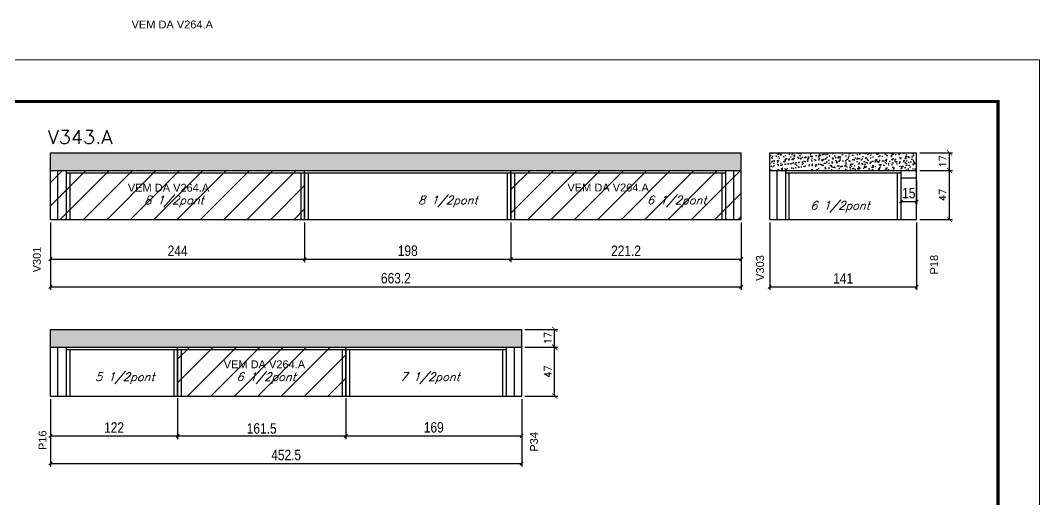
# Model space of a CAD drawing. Extents: x -3394 to 16474, y -5031 to 14397.
# Drawn here: x 9533 to 10512, y -957 to -497 of the extents above; entities that cross this region are included whole.
import ezdxf

# ---------------------------------------------------------------- set-up
doc = ezdxf.new("R2010")
doc.units = 0
doc.linetypes.add('DASHED', pattern=[0.75, 0.5, -0.25])
doc.layers.get('0').update_dxf_attribs({"linetype": 'CONTINUOUS'})
doc.layers.get('Defpoints').update_dxf_attribs({"linetype": 'CONTINUOUS'})
for name, color, linetype in [('COTA', 241, 'CONTINUOUS'), ('NOMENCLATURA', 7, 'CONTINUOUS'), ('Painéis', 200, 'CONTINUOUS'), ('SARR_2.2x7', 40, 'CONTINUOUS'), ('SARR_3.5x7', 81, 'CONTINUOUS'), ('texto', 7, 'CONTINUOUS')]:
    doc.layers.add(name, color=color, linetype=linetype)
for name, color, linetype, lineweight in [('Folhas', 255, 'CONTINUOUS', 9), ('REAPROVEITAMENTO', 251, 'CONTINUOUS', 9), ('SARRAFO DE PRESSAO', 251, 'DASHED', 9), ('Texto Seção', 7, 'CONTINUOUS', 15)]:
    doc.layers.add(name, color=color, linetype=linetype, lineweight=lineweight)
doc.styles.add('ARIAL', font='arial.ttf')
doc.styles.add('COTA TECNICA', font='techl___.ttf', dxfattribs={"height": 10})
doc.styles.add('REGUA-120', font='ROMANS.shx', dxfattribs={"height": 15})
doc.styles.add('ROMANS', font='romans.shx')
doc.dimstyles.new('Cota Paínel', dxfattribs={"dimtxt": 7, "dimasz": 5, "dimexe": 3, "dimexo": 3, "dimgap": 3, "dimtad": 1, "dimdec": 1, "dimzin": 12, "dimdsep": 46, "dimtxsty": 'ROMANS', "dimblk": 'ARCHTICK', "dimcen": 0, "dimclrd": 4, "dimclre": 4, "dimclrt": 1, "dimadec": 1, "dimazin": 3, "dimtfac": 1, "dimtdec": 1, "dimtmove": 0, "dimatfit": 3, "dimldrblk": 'OBLIQUE', "dimfxl": 1, "dimtolj": 1, "dimtzin": 12, "dimarcsym": 0})
doc.dimstyles.new('PAINEL', dxfattribs={"dimtxt": 10, "dimasz": 3, "dimexe": 3, "dimexo": 3, "dimgap": 3, "dimtad": 1, "dimdec": 1, "dimzin": 12, "dimdsep": 46, "dimtxsty": 'COTA TECNICA', "dimblk1": 'OBLIQUE', "dimblk2": 'OBLIQUE', "dimsah": 1, "dimcen": 0.9, "dimclrd": 4, "dimclre": 4, "dimclrt": 240, "dimadec": 1, "dimazin": 3, "dimtfac": 1, "dimtdec": 1, "dimtmove": 0, "dimatfit": 3, "dimfxl": 1, "dimtolj": 1, "dimtzin": 12, "dimarcsym": 0})

# ---------------------------------------------------------------- blocks, each defined once
blk = doc.blocks.new('9999999999')
at = {"layer": 'Folhas'}
blk.add_lwpolyline([(98138.98, 34190.21), (99623.98, 34190.21), (99623.98, 35240.21), (98138.98, 35240.21)], close=True, dxfattribs=at)
at = {"layer": 'Folhas', "color": 30, "const_width": 3}
blk.add_lwpolyline([(98213.98, 34230.21), (99583.98, 34230.21), (99583.98, 35200.21), (98213.98, 35200.21)], close=True, dxfattribs=at)
blk = doc.blocks.new('_Oblique')
at = {"color": 0, "linetype": 'ByBlock', "lineweight": -2}
blk.add_line((-0.5, -0.5), (0.5, 0.5), dxfattribs=at)
blk = doc.blocks.new('*D1830')
at = {"layer": 'COTA', "color": 4, "linetype": 'ByBlock', "lineweight": -2, "transparency": 16777216}
for p, q in [((9562.44, -691.18), (9562.44, -729.36)), ((9806.44, -691.18), (9806.44, -729.36)), ((9562.44, -726.36), (9806.44, -726.36))]:
    blk.add_line(p, q, dxfattribs=at)
at = {"layer": 'Defpoints', "color": 0, "linetype": 'ByBlock', "transparency": 16777216}
for p in [(9562.44, -688.18), (9806.44, -688.18), (9806.44, -726.36)]:
    blk.add_point(p, dxfattribs=at)
at = {"layer": 'COTA', "color": 4, "linetype": 'ByBlock', "lineweight": -2, "transparency": 16777216, "xscale": 3, "yscale": 3, "zscale": 3, "rotation": 180}
blk.add_blockref('_Oblique', (9562.44, -726.36), dxfattribs=at)
at = {"layer": 'COTA', "color": 4, "linetype": 'ByBlock', "lineweight": -2, "transparency": 16777216, "xscale": 3, "yscale": 3, "zscale": 3}
blk.add_blockref('_Oblique', (9806.44, -726.36), dxfattribs=at)
at = {"layer": 'COTA', "color": 240, "linetype": 'ByBlock', "transparency": 16777216, "insert": (9684.44, -718.29), "char_height": 10, "attachment_point": 5, "style": 'COTA TECNICA'}
blk.add_mtext('\\A1;244', dxfattribs=at)
blk = doc.blocks.new('*D1831')
at = {"layer": 'COTA', "color": 4, "linetype": 'ByBlock', "lineweight": -2, "transparency": 16777216}
for p, q in [((9806.44, -691.18), (9806.44, -729.36)), ((10004.44, -691.18), (10004.44, -729.36)), ((9806.44, -726.36), (10004.44, -726.36))]:
    blk.add_line(p, q, dxfattribs=at)
at = {"layer": 'Defpoints', "color": 0, "linetype": 'ByBlock', "transparency": 16777216}
for p in [(9806.44, -688.18), (10004.44, -688.18), (10004.44, -726.36)]:
    blk.add_point(p, dxfattribs=at)
at = {"layer": 'COTA', "color": 4, "linetype": 'ByBlock', "lineweight": -2, "transparency": 16777216, "xscale": 3, "yscale": 3, "zscale": 3, "rotation": 180}
blk.add_blockref('_Oblique', (9806.44, -726.36), dxfattribs=at)
at = {"layer": 'COTA', "color": 4, "linetype": 'ByBlock', "lineweight": -2, "transparency": 16777216, "xscale": 3, "yscale": 3, "zscale": 3}
blk.add_blockref('_Oblique', (10004.44, -726.36), dxfattribs=at)
at = {"layer": 'COTA', "color": 240, "linetype": 'ByBlock', "transparency": 16777216, "insert": (9905.44, -718.26), "char_height": 10, "attachment_point": 5, "style": 'COTA TECNICA'}
blk.add_mtext('\\A1;198', dxfattribs=at)
blk = doc.blocks.new('*D1832')
at = {"layer": 'COTA', "color": 4, "linetype": 'ByBlock', "lineweight": -2, "transparency": 16777216}
for p, q in [((9562.44, -691.18), (9562.44, -755.86)), ((10225.64, -691.18), (10225.64, -755.86)), ((9562.44, -752.86), (10225.64, -752.86))]:
    blk.add_line(p, q, dxfattribs=at)
at = {"layer": 'Defpoints', "color": 0, "linetype": 'ByBlock', "transparency": 16777216}
for p in [(9562.44, -688.18), (10225.64, -688.18), (10225.64, -752.86)]:
    blk.add_point(p, dxfattribs=at)
at = {"layer": 'COTA', "color": 4, "linetype": 'ByBlock', "lineweight": -2, "transparency": 16777216, "xscale": 3, "yscale": 3, "zscale": 3, "rotation": 180}
blk.add_blockref('_Oblique', (9562.44, -752.86), dxfattribs=at)
at = {"layer": 'COTA', "color": 4, "linetype": 'ByBlock', "lineweight": -2, "transparency": 16777216, "xscale": 3, "yscale": 3, "zscale": 3}
blk.add_blockref('_Oblique', (10225.64, -752.86), dxfattribs=at)
at = {"layer": 'COTA', "color": 240, "linetype": 'ByBlock', "transparency": 16777216, "insert": (9894.04, -744.64), "char_height": 10, "attachment_point": 5, "style": 'COTA TECNICA'}
blk.add_mtext('\\A1;663.2', dxfattribs=at)
blk = doc.blocks.new('*D1888')
at = {"layer": 'COTA', "color": 4, "linetype": 'ByBlock', "lineweight": -2, "transparency": 16777216}
for p, q in [((10004.44, -691.18), (10004.44, -729.36)), ((10225.64, -703.43), (10225.64, -729.36)), ((10004.44, -726.36), (10225.64, -726.36))]:
    blk.add_line(p, q, dxfattribs=at)
at = {"layer": 'Defpoints', "color": 0, "linetype": 'ByBlock', "transparency": 16777216}
for p in [(10004.44, -688.18), (10225.64, -700.43), (10225.64, -726.36)]:
    blk.add_point(p, dxfattribs=at)
at = {"layer": 'COTA', "color": 4, "linetype": 'ByBlock', "lineweight": -2, "transparency": 16777216, "xscale": 3, "yscale": 3, "zscale": 3, "rotation": 180}
blk.add_blockref('_Oblique', (10004.44, -726.36), dxfattribs=at)
at = {"layer": 'COTA', "color": 4, "linetype": 'ByBlock', "lineweight": -2, "transparency": 16777216, "xscale": 3, "yscale": 3, "zscale": 3}
blk.add_blockref('_Oblique', (10225.64, -726.36), dxfattribs=at)
at = {"layer": 'COTA', "color": 240, "linetype": 'ByBlock', "transparency": 16777216, "insert": (10115.04, -718.3), "char_height": 10, "attachment_point": 5, "style": 'COTA TECNICA'}
blk.add_mtext('\\A1;221.2', dxfattribs=at)
blk = doc.blocks.new('*D1889')
at = {"layer": 'COTA', "color": 4, "linetype": 'ByBlock', "lineweight": -2, "transparency": 16777216}
for p, q in [((10253.05, -691.18), (10253.05, -755.86)), ((10394.05, -691.18), (10394.05, -755.86)), ((10253.05, -752.86), (10394.05, -752.86))]:
    blk.add_line(p, q, dxfattribs=at)
at = {"layer": 'Defpoints', "color": 0, "linetype": 'ByBlock', "transparency": 16777216}
for p in [(10253.05, -688.18), (10394.05, -688.18), (10394.05, -752.86)]:
    blk.add_point(p, dxfattribs=at)
at = {"layer": 'COTA', "color": 4, "linetype": 'ByBlock', "lineweight": -2, "transparency": 16777216, "xscale": 3, "yscale": 3, "zscale": 3, "rotation": 180}
blk.add_blockref('_Oblique', (10253.05, -752.86), dxfattribs=at)
at = {"layer": 'COTA', "color": 4, "linetype": 'ByBlock', "lineweight": -2, "transparency": 16777216, "xscale": 3, "yscale": 3, "zscale": 3}
blk.add_blockref('_Oblique', (10394.05, -752.86), dxfattribs=at)
at = {"layer": 'COTA', "color": 240, "linetype": 'ByBlock', "transparency": 16777216, "insert": (10323.55, -744.79), "char_height": 10, "attachment_point": 5, "style": 'COTA TECNICA'}
blk.add_mtext('\\A1;141', dxfattribs=at)
blk = doc.blocks.new('_ArchTick')
at = {"color": 0, "linetype": 'ByBlock', "const_width": 0.15}
blk.add_lwpolyline([(-0.5, -0.5), (0.5, 0.5)], dxfattribs=at)
blk = doc.blocks.new('*D1835')
at = {"layer": 'COTA', "color": 4, "lineweight": -2, "transparency": 16777216}
for p, q in [((10397.05, -641.18), (10428.62, -641.18)), ((10425.62, -688.18), (10425.62, -641.18)), ((10397.05, -688.18), (10428.62, -688.18))]:
    blk.add_line(p, q, dxfattribs=at)
at = {"layer": 'Defpoints', "color": 0, "transparency": 16777216}
for p in [(10394.05, -641.18), (10425.62, -641.18), (10394.05, -688.18)]:
    blk.add_point(p, dxfattribs=at)
at = {"layer": 'COTA', "color": 4, "lineweight": -2, "transparency": 16777216, "xscale": 5, "yscale": 5, "zscale": 5}
for p, rotation in [((10425.62, -641.18), 90), ((10425.62, -688.18), 270)]:
    blk.add_blockref('_ArchTick', p, dxfattribs=dict(at, rotation=rotation))
at = {"layer": 'COTA', "color": 1, "transparency": 16777216, "insert": (10419.12, -664.68), "char_height": 7, "attachment_point": 5, "rotation": 90, "style": 'ROMANS'}
blk.add_mtext('\\A1;47', dxfattribs=at)
blk = doc.blocks.new('*D1836')
at = {"layer": 'COTA', "color": 4, "lineweight": -2, "transparency": 16777216}
for p, q in [((10397.05, -624.18), (10428.62, -624.18)), ((10425.62, -641.18), (10425.62, -624.18)), ((10397.05, -641.18), (10428.62, -641.18))]:
    blk.add_line(p, q, dxfattribs=at)
at = {"layer": 'Defpoints', "color": 0, "transparency": 16777216}
for p in [(10394.05, -624.18), (10425.62, -624.18), (10394.05, -641.18)]:
    blk.add_point(p, dxfattribs=at)
at = {"layer": 'COTA', "color": 4, "lineweight": -2, "transparency": 16777216, "xscale": 5, "yscale": 5, "zscale": 5}
for p, rotation in [((10425.62, -624.18), 90), ((10425.62, -641.18), 270)]:
    blk.add_blockref('_ArchTick', p, dxfattribs=dict(at, rotation=rotation))
at = {"layer": 'COTA', "color": 1, "transparency": 16777216, "insert": (10419.12, -632.49), "char_height": 7, "attachment_point": 5, "rotation": 90, "style": 'ROMANS'}
blk.add_mtext('\\A1;17', dxfattribs=at)
blk = doc.blocks.new('*D1881')
at = {"layer": 'COTA', "color": 4, "lineweight": -2, "transparency": 16777216}
for p, q in [((10379.05, -651.18), (10379.05, -674.06)), ((10394.05, -651.18), (10394.05, -674.06)), ((10379.05, -671.06), (10394.05, -671.06))]:
    blk.add_line(p, q, dxfattribs=at)
at = {"layer": 'Defpoints', "color": 0, "transparency": 16777216}
for p in [(10379.05, -648.18), (10394.05, -648.18), (10394.05, -671.06)]:
    blk.add_point(p, dxfattribs=at)
at = {"layer": 'COTA', "color": 4, "lineweight": -2, "transparency": 16777216, "xscale": 3, "yscale": 3, "zscale": 3, "rotation": 180}
blk.add_blockref('_Oblique', (10379.05, -671.06), dxfattribs=at)
at = {"layer": 'COTA', "color": 4, "lineweight": -2, "transparency": 16777216, "xscale": 3, "yscale": 3, "zscale": 3}
blk.add_blockref('_Oblique', (10394.05, -671.06), dxfattribs=at)
at = {"layer": 'COTA', "color": 240, "transparency": 16777216, "insert": (10386.55, -662.95), "char_height": 10, "attachment_point": 5, "style": 'COTA TECNICA'}
blk.add_mtext('\\A1;15', dxfattribs=at)
blk = doc.blocks.new('*D1813')
at = {"layer": 'COTA', "color": 4, "linetype": 'ByBlock', "lineweight": -2, "transparency": 16777216}
for p, q in [((9562.44, -860.77), (9562.44, -898.96)), ((9684.44, -860.77), (9684.44, -898.96)), ((9562.44, -895.96), (9684.44, -895.96))]:
    blk.add_line(p, q, dxfattribs=at)
at = {"layer": 'Defpoints', "color": 0, "linetype": 'ByBlock', "transparency": 16777216}
for p in [(9562.44, -857.77), (9684.44, -857.77), (9684.44, -895.96)]:
    blk.add_point(p, dxfattribs=at)
at = {"layer": 'COTA', "color": 4, "linetype": 'ByBlock', "lineweight": -2, "transparency": 16777216, "xscale": 3, "yscale": 3, "zscale": 3, "rotation": 180}
blk.add_blockref('_Oblique', (9562.44, -895.96), dxfattribs=at)
at = {"layer": 'COTA', "color": 4, "linetype": 'ByBlock', "lineweight": -2, "transparency": 16777216, "xscale": 3, "yscale": 3, "zscale": 3}
blk.add_blockref('_Oblique', (9684.44, -895.96), dxfattribs=at)
at = {"layer": 'COTA', "color": 240, "linetype": 'ByBlock', "transparency": 16777216, "insert": (9623.44, -887.9), "char_height": 10, "attachment_point": 5, "style": 'COTA TECNICA'}
blk.add_mtext('\\A1;122', dxfattribs=at)
blk = doc.blocks.new('*D1814')
at = {"layer": 'COTA', "color": 4, "linetype": 'ByBlock', "lineweight": -2, "transparency": 16777216}
for p, q in [((9845.94, -860.77), (9845.94, -898.96)), ((10014.94, -860.77), (10014.94, -898.96)), ((9845.94, -895.96), (10014.94, -895.96))]:
    blk.add_line(p, q, dxfattribs=at)
at = {"layer": 'Defpoints', "color": 0, "linetype": 'ByBlock', "transparency": 16777216}
for p in [(9845.94, -857.77), (10014.94, -857.77), (10014.94, -895.96)]:
    blk.add_point(p, dxfattribs=at)
at = {"layer": 'COTA', "color": 4, "linetype": 'ByBlock', "lineweight": -2, "transparency": 16777216, "xscale": 3, "yscale": 3, "zscale": 3, "rotation": 180}
blk.add_blockref('_Oblique', (9845.94, -895.96), dxfattribs=at)
at = {"layer": 'COTA', "color": 4, "linetype": 'ByBlock', "lineweight": -2, "transparency": 16777216, "xscale": 3, "yscale": 3, "zscale": 3}
blk.add_blockref('_Oblique', (10014.94, -895.96), dxfattribs=at)
at = {"layer": 'COTA', "color": 240, "linetype": 'ByBlock', "transparency": 16777216, "insert": (9930.44, -887.82), "char_height": 10, "attachment_point": 5, "style": 'COTA TECNICA'}
blk.add_mtext('\\A1;169', dxfattribs=at)
blk = doc.blocks.new('*D1882')
at = {"layer": 'COTA', "color": 4, "linetype": 'ByBlock', "lineweight": -2, "transparency": 16777216}
for p, q in [((9562.44, -860.77), (9562.44, -925.46)), ((10014.94, -860.77), (10014.94, -925.46)), ((9562.44, -922.46), (10014.94, -922.46))]:
    blk.add_line(p, q, dxfattribs=at)
at = {"layer": 'Defpoints', "color": 0, "linetype": 'ByBlock', "transparency": 16777216}
for p in [(9562.44, -857.77), (10014.94, -857.77), (10014.94, -922.46)]:
    blk.add_point(p, dxfattribs=at)
at = {"layer": 'COTA', "color": 4, "linetype": 'ByBlock', "lineweight": -2, "transparency": 16777216, "xscale": 3, "yscale": 3, "zscale": 3, "rotation": 180}
blk.add_blockref('_Oblique', (9562.44, -922.46), dxfattribs=at)
at = {"layer": 'COTA', "color": 4, "linetype": 'ByBlock', "lineweight": -2, "transparency": 16777216, "xscale": 3, "yscale": 3, "zscale": 3}
blk.add_blockref('_Oblique', (10014.94, -922.46), dxfattribs=at)
at = {"layer": 'COTA', "color": 240, "linetype": 'ByBlock', "transparency": 16777216, "insert": (9788.69, -914.35), "char_height": 10, "attachment_point": 5, "style": 'COTA TECNICA'}
blk.add_mtext('\\A1;452.5', dxfattribs=at)
blk = doc.blocks.new('*D1815')
at = {"layer": 'COTA', "color": 4, "lineweight": -2, "transparency": 16777216}
for p, q in [((10017.94, -810.77), (10049.52, -810.77)), ((10046.52, -857.77), (10046.52, -810.77)), ((10017.94, -857.77), (10049.52, -857.77))]:
    blk.add_line(p, q, dxfattribs=at)
at = {"layer": 'Defpoints', "color": 0, "transparency": 16777216}
for p in [(10014.94, -810.77), (10046.52, -810.77), (10014.94, -857.77)]:
    blk.add_point(p, dxfattribs=at)
at = {"layer": 'COTA', "color": 4, "lineweight": -2, "transparency": 16777216, "xscale": 5, "yscale": 5, "zscale": 5}
for p, rotation in [((10046.52, -810.77), 90), ((10046.52, -857.77), 270)]:
    blk.add_blockref('_ArchTick', p, dxfattribs=dict(at, rotation=rotation))
at = {"layer": 'COTA', "color": 1, "transparency": 16777216, "insert": (10040.02, -834.27), "char_height": 7, "attachment_point": 5, "rotation": 90, "style": 'ROMANS'}
blk.add_mtext('\\A1;47', dxfattribs=at)
blk = doc.blocks.new('*D1816')
at = {"layer": 'COTA', "color": 4, "linetype": 'Continuous', "lineweight": -2, "transparency": 16777216}
for p, q in [((10017.94, -793.77), (10049.52, -793.77)), ((10046.52, -810.77), (10046.52, -793.77))]:
    blk.add_line(p, q, dxfattribs=at)
at = {"layer": 'COTA', "color": 4, "lineweight": -2, "transparency": 16777216}
blk.add_line((10017.94, -810.77), (10049.52, -810.77), dxfattribs=at)
at = {"layer": 'Defpoints', "color": 0, "linetype": 'Continuous', "transparency": 16777216}
for p in [(10014.94, -793.77), (10046.52, -793.77), (10014.94, -810.77)]:
    blk.add_point(p, dxfattribs=at)
at = {"layer": 'COTA', "color": 4, "linetype": 'Continuous', "lineweight": -2, "transparency": 16777216, "xscale": 5, "yscale": 5, "zscale": 5}
for p, rotation in [((10046.52, -793.77), 90), ((10046.52, -810.77), 270)]:
    blk.add_blockref('_ArchTick', p, dxfattribs=dict(at, rotation=rotation))
at = {"layer": 'COTA', "color": 1, "linetype": 'Continuous', "transparency": 16777216, "insert": (10040.02, -802.08), "char_height": 7, "attachment_point": 5, "rotation": 90, "style": 'ROMANS'}
blk.add_mtext('\\A1;17', dxfattribs=at)
blk = doc.blocks.new('*D2121')
at = {"layer": 'COTA', "color": 4, "linetype": 'Continuous', "lineweight": -2, "transparency": 16777216}
for p, q in [((9684.44, -859.77), (9684.44, -897.96)), ((9845.94, -859.77), (9845.94, -897.96)), ((9684.44, -895.96), (9845.94, -895.96))]:
    blk.add_line(p, q, dxfattribs=at)
at = {"layer": 'Defpoints', "color": 0, "linetype": 'Continuous', "transparency": 16777216}
for p in [(9684.44, -857.77), (9845.94, -857.77), (9845.94, -895.96)]:
    blk.add_point(p, dxfattribs=at)
at = {"layer": 'COTA', "color": 4, "linetype": 'Continuous', "lineweight": -2, "transparency": 16777216, "xscale": 3, "yscale": 3, "zscale": 3, "rotation": 180}
blk.add_blockref('_Oblique', (9684.44, -895.96), dxfattribs=at)
at = {"layer": 'COTA', "color": 4, "linetype": 'Continuous', "lineweight": -2, "transparency": 16777216, "xscale": 3, "yscale": 3, "zscale": 3}
blk.add_blockref('_Oblique', (9845.94, -895.96), dxfattribs=at)
at = {"layer": 'COTA', "color": 240, "linetype": 'Continuous', "transparency": 16777216, "insert": (9765.19, -888.85), "char_height": 10, "attachment_point": 5, "style": 'COTA TECNICA'}
blk.add_mtext('\\A1;161.5', dxfattribs=at)

msp = doc.modelspace()

# ---------------------------------------------------------------- hatches: boundary and pattern name
at = {"layer": 'COTA', "linetype": 'Continuous'}
h = msp.add_hatch(dxfattribs=at)
h.set_pattern_fill('AR-CONC', color=256, scale=0.05)
h.paths.add_polyline_path([(9562.44, -624.18), (9562.44, -641.18), (10225.64, -641.18), (10225.64, -624.18)])
h = msp.add_hatch(dxfattribs=at)
h.set_pattern_fill('AR-CONC', color=256, scale=0.05)
h.set_pattern_definition([(50, (5857.208, -4862.023), (9.109233, -0.796954), [0.9525, -10.4775]), (355, (5857.208, -4862.023), (-1.762171, 9.552842), [0.762, -8.382029]), (100.45144, (5857.967, -4862.09), (7.347062, 8.755888), [0.8095, -8.904512]), (46.1842, (5857.208, -4859.483), (13.553952, -2.102116), [1.42875, -15.71625]), (96.63556, (5858.338, -4859.658), (11.870207, 12.371306), [1.21425, -13.35678]), (351.18415, (5857.208, -4859.483), (11.870207, 12.371306), [1.142998, -12.572987]), (21, (5858.478, -4860.118), (7.58072, -5.11326), [0.9525, -10.4775]), (326, (5858.478, -4860.118), (3.090101, 9.209398), [0.762, -8.382]), (71.45144, (5859.11, -4860.544), (10.670821, 4.096138), [0.8095, -8.904497]), (37.5, (5857.208, -4862.0232), (0.1544302, 4.227752), [0, -8.2804, 0, -8.509, 0, -8.41375]), (7.5, (5857.208, -4862.023), (3.340983, 5.0090287), [0, -4.8514, 0, -8.0899, 0, -3.20675]), (327.5, (5854.376, -4862.0232), (6.7795298, -0.2864372), [0, -3.175, 0, -9.906, 0, -13.1445]), (317.5, (5853.106, -4862.023), (7.406459, 1.2713246), [0, -4.1275, 0, -6.5786, 0, -9.3345])])
h.paths.add_polyline_path([(10394.05, -624.18), (10253.05, -624.18), (10253.05, -641.18), (10394.05, -641.18)])
h = msp.add_hatch(dxfattribs=at)
h.set_pattern_fill('AR-CONC', color=256, scale=0.05)
h.paths.add_polyline_path([(9562.44, -793.77), (9562.44, -810.77), (10014.94, -810.77), (10014.94, -793.77)])
at = {"layer": 'REAPROVEITAMENTO', "linetype": 'Continuous'}
h = msp.add_hatch(dxfattribs=at)
h.set_pattern_fill('ANSI31', color=256, scale=5)
h.paths.add_polyline_path([(9562.44, -641.18), (9562.44, -688.18), (9806.44, -688.18), (9806.44, -641.18)])
h = msp.add_hatch(dxfattribs=at)
h.set_pattern_fill('ANSI31', color=256, scale=5)
h.paths.add_polyline_path([(10225.64, -688.18), (10225.64, -641.18), (10004.44, -641.18), (10004.44, -688.18)])
h = msp.add_hatch(dxfattribs=at)
h.set_pattern_fill('ANSI31', color=256, scale=5)
h.paths.add_polyline_path([(9684.44, -810.77), (9684.44, -857.77), (9845.94, -857.77), (9845.94, -810.77)])

# ---------------------------------------------------------------- linework, layer by layer
at = {"layer": 'COTA', "linetype": 'Continuous'}
for p, q in [((9562.44, -624.18), (10225.64, -624.18)), ((10225.64, -641.18), (10225.64, -624.18)), ((9562.44, -793.77), (10014.94, -793.77)), ((10014.94, -810.77), (10014.94, -793.77))]:
    msp.add_line(p, q, dxfattribs=at)
at = {"layer": 'COTA', "linetype": 'ByBlock'}
for p, q in [((9562.44, -641.18), (9562.44, -624.18)), ((10253.05, -624.18), (10394.05, -624.18)), ((10253.05, -641.18), (10253.05, -624.18)), ((10394.05, -641.18), (10394.05, -624.18)), ((9562.44, -810.77), (9562.44, -793.77))]:
    msp.add_line(p, q, dxfattribs=at)
at = {"layer": 'Painéis', "linetype": 'ByBlock'}
for p, q in [((9562.44, -641.18), (10225.64, -641.18)), ((9562.44, -688.18), (9562.44, -641.18)), ((9806.44, -688.18), (9806.44, -641.18)), ((10004.44, -688.18), (10004.44, -641.18)), ((10225.64, -688.18), (10225.64, -641.18)), ((10253.05, -641.18), (10394.05, -641.18)), ((10253.05, -688.18), (10253.05, -641.18)), ((10394.05, -688.18), (10394.05, -641.18)), ((9562.44, -688.18), (10225.64, -688.18)), ((10253.05, -688.18), (10394.05, -688.18)), ((9562.44, -810.77), (10014.94, -810.77)), ((9562.44, -857.77), (9562.44, -810.77)), ((9684.44, -857.77), (9684.44, -810.77)), ((9845.94, -857.77), (9845.94, -810.77)), ((10014.94, -857.77), (10014.94, -810.77)), ((9562.44, -857.77), (10014.94, -857.77))]:
    msp.add_line(p, q, dxfattribs=at)
at = {"layer": 'SARR_2.2x7', "linetype": 'Continuous'}
for p, q in [((9569.44, -688.18), (9569.44, -641.18)), ((9577.44, -643.38), (9806.44, -643.38)), ((9806.44, -643.38), (10004.44, -643.38)), ((10004.44, -643.38), (10210.64, -643.38)), ((10218.64, -688.18), (10218.64, -641.18)), ((10260.05, -688.18), (10260.05, -641.18)), ((10268.05, -643.38), (10379.05, -643.38)), ((10379.05, -648.18), (10394.05, -648.18)), ((9569.44, -857.77), (9569.44, -810.77)), ((10007.94, -857.77), (10007.94, -810.77)), ((9577.44, -812.97), (9684.44, -812.97)), ((9684.44, -812.97), (9845.94, -812.97)), ((9845.94, -812.97), (9999.94, -812.97))]:
    msp.add_line(p, q, dxfattribs=at)
at = {"layer": 'SARR_3.5x7'}
for p, q in [((9577.44, -641.18), (9577.44, -688.18)), ((9580.94, -643.38), (9580.94, -688.18)), ((9802.94, -643.38), (9802.94, -688.18)), ((9806.44, -643.38), (9806.44, -688.18)), ((9809.94, -643.38), (9809.94, -688.18)), ((10000.94, -643.38), (10000.94, -688.18)), ((10004.44, -643.38), (10004.44, -688.18)), ((10007.94, -643.38), (10007.94, -688.18)), ((10207.14, -643.38), (10207.14, -688.18)), ((10210.64, -641.18), (10210.64, -688.18)), ((10268.05, -641.18), (10268.05, -688.18)), ((10271.55, -643.38), (10271.55, -688.18)), ((10375.55, -643.38), (10375.55, -688.18)), ((10379.05, -641.18), (10379.05, -688.18)), ((9577.44, -688.18), (9580.94, -688.18)), ((9802.94, -688.18), (9806.44, -688.18)), ((9806.44, -688.18), (9809.94, -688.18)), ((10000.94, -688.18), (10004.44, -688.18)), ((10004.44, -688.18), (10007.94, -688.18)), ((10207.14, -688.18), (10210.64, -688.18)), ((10268.05, -688.18), (10271.55, -688.18)), ((10310.05, -688.18), (10313.55, -688.18)), ((10313.55, -688.18), (10317.05, -688.18)), ((10375.55, -688.18), (10379.05, -688.18)), ((9577.44, -810.77), (9577.44, -857.77)), ((9999.94, -810.77), (9999.94, -857.77)), ((9580.94, -812.97), (9580.94, -857.77)), ((9680.94, -812.97), (9680.94, -857.77)), ((9684.44, -812.97), (9684.44, -857.77)), ((9687.94, -812.97), (9687.94, -857.77)), ((9842.44, -812.97), (9842.44, -857.77)), ((9845.94, -812.97), (9845.94, -857.77)), ((9849.44, -812.97), (9849.44, -857.77)), ((9996.44, -812.97), (9996.44, -857.77)), ((9577.44, -857.77), (9580.94, -857.77)), ((9842.44, -857.77), (9845.94, -857.77)), ((9845.94, -857.77), (9849.44, -857.77)), ((9996.44, -857.77), (9999.94, -857.77))]:
    msp.add_line(p, q, dxfattribs=at)

# ---------------------------------------------------------------- block references
at = {"layer": 'SARRAFO DE PRESSAO', "color": 6, "linetype": 'ByBlock'}
msp.add_blockref('9999999999', (-89111.77, -35775.13), dxfattribs=at)

# ---------------------------------------------------------------- texts
at = {"layer": 'NOMENCLATURA', "linetype": 'Continuous', "style": 'ARIAL'}
for p in [(9640.24, -504.82), (9636.68, -661.55), (10058.83, -661.36), (9728.75, -831.04)]:
    msp.add_text('VEM DA V264.A', height=7.5671, dxfattribs=at).set_placement(p)
for s, p in [('V301', (9553.06, -738.99)), ('V303', (10247.54, -747.16)), ('P18', (10414.69, -741.03)), ('P16', (9558.52, -909.53)), ('P34', (10030.45, -911.14))]:
    msp.add_text(s, height=7.567, rotation=90, dxfattribs=at).set_placement(p)
at = {"layer": 'texto', "color": 2, "char_height": 8, "attachment_point": 5, "style": 'ROMANS'}
for s, insert in [('{\\Q19;\\C256;8 1/2pont}', (9680.94, -670.96)), ('{\\Q19;\\C256;8 1/2pont}', (9943.94, -670.96)), ('{\\Q19;\\C256;6 1/2pont}', (10163.64, -670.96)), ('{\\Q19;\\C256;6 1/2pont}', (10320.56, -676.1)), ('{\\Q19;\\C256;5 1/2pont}', (9633.75, -840.55)), ('{\\Q19;\\C256;6 1/2pont}', (9769.42, -840.55)), ('{\\Q19;\\C256;7 1/2pont}', (9926.78, -840.55))]:
    msp.add_mtext(s, dxfattribs=dict(at, insert=insert))
at = {"layer": 'Texto Seção', "style": 'REGUA-120', "width": 1.05}
msp.add_text('V343.A', height=13, dxfattribs=at).set_placement((9559.77, -615.64))

# ---------------------------------------------------------------- dimensions: what is measured, and where the dimension line sits
at = {"layer": 'COTA'}
dim = msp.add_linear_dim(base=(10425.62, -624.18), p1=(10394.05, -641.18), p2=(10394.05, -624.18), angle=90, dimstyle='Cota Paínel', dxfattribs=at)
dim.commit()
dim.dimension.update_dxf_attribs({"geometry": '*D1836', "text_midpoint": (10425.62, -632.49), "dimtype": 160})
for base, p1, p2, picture, middle in [((10425.62, -641.18), (10394.05, -688.18), (10394.05, -641.18), '*D1835', (10419.12, -664.68)), ((10046.52, -810.77), (10014.94, -857.77), (10014.94, -810.77), '*D1815', (10040.02, -834.27))]:
    dim = msp.add_linear_dim(base=base, p1=p1, p2=p2, angle=90, dimstyle='Cota Paínel', dxfattribs=at)
    dim.commit()
    dim.dimension.update_dxf_attribs({"geometry": picture, "text_midpoint": middle})
dim = msp.add_linear_dim(base=(10394.05, -671.06), p1=(10379.05, -648.18), p2=(10394.05, -648.18), dimstyle='PAINEL', dxfattribs=at)
dim.commit()
dim.dimension.update_dxf_attribs({"geometry": '*D1881', "text_midpoint": (10386.55, -671.06), "dimtype": 160})
at = {"layer": 'COTA', "linetype": 'ByBlock'}
for base, p1, p2, picture, middle in [((9806.44, -726.36), (9562.44, -688.18), (9806.44, -688.18), '*D1830', (9684.44, -718.29)), ((10225.64, -752.86), (9562.44, -688.18), (10225.64, -688.18), '*D1832', (9894.04, -744.64)), ((10225.64, -726.36), (10004.44, -688.18), (10225.64, -700.43), '*D1888', (10115.04, -718.3)), ((10394.05, -752.86), (10253.05, -688.18), (10394.05, -688.18), '*D1889', (10323.55, -744.79)), ((9684.44, -895.96), (9562.44, -857.77), (9684.44, -857.77), '*D1813', (9623.44, -887.9)), ((10014.94, -922.46), (9562.44, -857.77), (10014.94, -857.77), '*D1882', (9788.69, -914.35))]:
    dim = msp.add_linear_dim(base=base, p1=p1, p2=p2, dimstyle='PAINEL', dxfattribs=at)
    dim.commit()
    dim.dimension.update_dxf_attribs({"geometry": picture, "text_midpoint": middle})
for base, p1, p2, picture, middle in [((10004.44, -726.36), (9806.44, -688.18), (10004.44, -688.18), '*D1831', (9905.44, -718.26)), ((10014.94, -895.96), (9845.94, -857.77), (10014.94, -857.77), '*D1814', (9930.44, -887.82))]:
    dim = msp.add_linear_dim(base=base, p1=p1, p2=p2, dimstyle='PAINEL', override={"dimtmove": 1}, dxfattribs=at)
    dim.commit()
    dim.dimension.update_dxf_attribs({"geometry": picture, "text_midpoint": middle})
at = {"layer": 'COTA', "linetype": 'Continuous'}
dim = msp.add_linear_dim(base=(10046.52, -793.77), p1=(10014.94, -810.77), p2=(10014.94, -793.77), angle=90, dimstyle='Cota Paínel', dxfattribs=at)
dim.commit()
dim.dimension.update_dxf_attribs({"geometry": '*D1816', "text_midpoint": (10046.52, -802.08), "dimtype": 160})
dim = msp.add_linear_dim(base=(9845.94, -895.96), p1=(9684.44, -857.77), p2=(9845.94, -857.77), dimstyle='PAINEL', override={"dimexe": 2, "dimexo": 2, "dimgap": 2, "dimadec": 8, "dimtix": 1, "dimatfit": 2, "dimldrblk": 'Oblique'}, dxfattribs=at)
dim.commit()
dim.dimension.update_dxf_attribs({"geometry": '*D2121', "text_midpoint": (9765.19, -888.85)})

doc.saveas('drawing.dxf')
